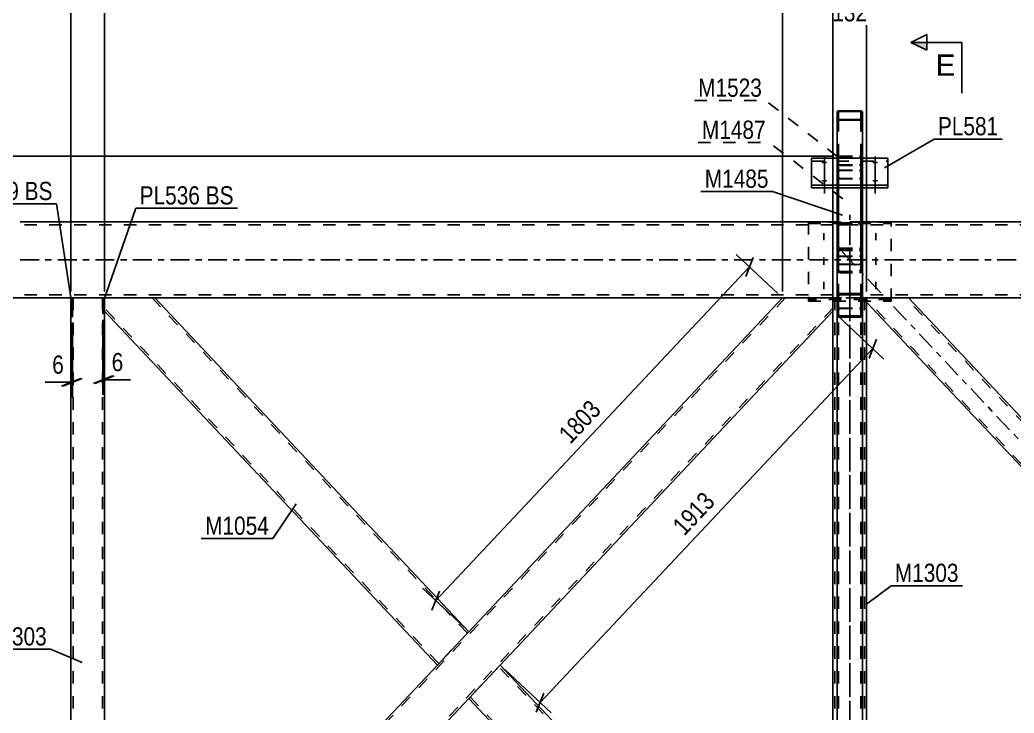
# Model space of a CAD drawing. Header units: millimetres. Extents: x 0 to 1189, y 0 to 841.
# Drawn here: x 118 to 274.6, y 576.9 to 686 of the extents above; entities that cross this region are included whole.
import ezdxf

# ---------------------------------------------------------------- set-up
doc = ezdxf.new("R2010")
doc.units = ezdxf.units.MM
doc.linetypes.add('DXK_LINE_DOT2', pattern=[3.9198, 1.9599, -1.9599])
doc.linetypes.add('DXK_LINE_DOT3', pattern=[5.9187, 2.979, -0.9799, 0.9799, -0.9799])
doc.styles.add('Arial', font='ARIAL.TTF', dxfattribs={"height": 0.2})
doc.styles.add('Arial Narrow', font='ARIALN.TTF', dxfattribs={"height": 0.2})

# ---------------------------------------------------------------- blocks, each defined once
blk = doc.blocks.new('Part-814467843-4813 - 4692')
at = {"color": 7, "linetype": 'DXK_LINE_DOT2'}
for p, q in [((131.32, 642.25), (126.04, 642.25)), ((126.04, 639.27), (126.04, 642.25)), ((126.36, 526.65), (126.36, 642.25)), ((131, 526.65), (131, 642.25)), ((131.32, 640.18), (131.32, 642.25)), ((126.04, 526.65), (126.04, 529.62)), ((131.32, 526.65), (131.32, 528.71)), ((126.04, 526.65), (131.32, 526.65))]:
    blk.add_line(p, q, dxfattribs=at)
at = {"color": 2, "linetype": 'Continuous'}
for p, q in [((126.04, 529.62), (126.04, 639.27)), ((131.32, 528.71), (131.32, 640.18))]:
    blk.add_line(p, q, dxfattribs=at)
blk = doc.blocks.new('Bolt-814467843-4716 - 4692')
at = {"linetype": 'Continuous'}
for points in [[(244.69, 663.42), (244.6, 663.42), (244.52, 663.43), (244.44, 663.45), (244.37, 663.47), (244.31, 663.5), (244.28, 663.53), (244.26, 663.56), (244.26, 663.59), (244.28, 663.62), (244.31, 663.65), (244.37, 663.67), (244.44, 663.69), (244.52, 663.71), (244.6, 663.72), (244.69, 663.72), (244.79, 663.72), (244.87, 663.71), (244.95, 663.69), (245.02, 663.67), (245.08, 663.65), (245.11, 663.62), (245.13, 663.59), (245.13, 663.56), (245.11, 663.53), (245.08, 663.5), (245.02, 663.47), (244.95, 663.45), (244.87, 663.43), (244.79, 663.42)], [(244.69, 660.55), (244.6, 660.55), (244.52, 660.56), (244.44, 660.58), (244.37, 660.6), (244.31, 660.62), (244.28, 660.65), (244.26, 660.68), (244.26, 660.71), (244.28, 660.75), (244.31, 660.77), (244.37, 660.8), (244.44, 660.82), (244.52, 660.84), (244.6, 660.85), (244.69, 660.85), (244.79, 660.85), (244.87, 660.84), (244.95, 660.82), (245.02, 660.8), (245.08, 660.77), (245.11, 660.75), (245.13, 660.71), (245.13, 660.68), (245.11, 660.65), (245.08, 660.62), (245.02, 660.6), (244.95, 660.58), (244.87, 660.56), (244.79, 660.55)]]:
    blk.add_hatch(color=1, dxfattribs=at).paths.add_polyline_path(points)
at = {"color": 1, "linetype": 'Continuous'}
for p, q in [((244.69, 664.51), (244.69, 661.58)), ((244.69, 661.64), (244.69, 658.71))]:
    blk.add_line(p, q, dxfattribs=at)
blk = doc.blocks.new('Part-814467843-4777 - 4692')
at = {"color": 2, "linetype": 'Continuous'}
for p, q in [((131.32, 640.18), (131.32, 642.25)), ((139.25, 642.25), (131.32, 642.25)), ((188.68, 589.7), (139.27, 642.25)), ((131.32, 640.18), (183.74, 584.45)), ((188.25, 589.23), (183.74, 584.45)), ((188.25, 589.23), (188.68, 589.7))]:
    blk.add_line(p, q, dxfattribs=at)
at = {"color": 7, "linetype": 'DXK_LINE_DOT2'}
for p, q in [((188.47, 589.47), (138.83, 642.25)), ((139.27, 642.25), (139.25, 642.25)), ((139.27, 642.25), (139.25, 642.25)), ((131.32, 641.12), (131.32, 640.18)), ((183.96, 584.68), (131.32, 640.65)), ((188.65, 589.67), (188.25, 589.23)), ((183.96, 584.68), (183.98, 584.7))]:
    blk.add_line(p, q, dxfattribs=at)
blk = doc.blocks.new('Part-814467843-4739 - 4692')
at = {"color": 7, "linetype": 'DXK_LINE_DOT3'}
blk.add_line((248.68, 516.65), (248.68, 652.25), dxfattribs=at)
at = {"color": 7, "linetype": 'DXK_LINE_DOT2'}
for p, q in [((251.32, 642.25), (246.04, 642.25)), ((246.04, 640.18), (246.04, 642.25)), ((246.36, 526.65), (246.36, 642.25)), ((251, 526.65), (251, 642.25)), ((251.32, 641.59), (251.32, 642.25)), ((246.04, 526.65), (246.04, 528.71)), ((246.04, 526.65), (251.32, 526.65)), ((251.32, 526.65), (251.32, 527.31))]:
    blk.add_line(p, q, dxfattribs=at)
at = {"color": 2, "linetype": 'Continuous'}
for p, q in [((251.32, 527.31), (251.32, 641.59)), ((246.04, 528.71), (246.04, 640.18))]:
    blk.add_line(p, q, dxfattribs=at)
blk = doc.blocks.new('Bolt-814467843-4740 - 4692')
at = {"linetype": 'Continuous'}
for points in [[(252.69, 663.42), (252.6, 663.42), (252.52, 663.43), (252.44, 663.45), (252.37, 663.47), (252.31, 663.5), (252.28, 663.53), (252.26, 663.56), (252.26, 663.59), (252.28, 663.62), (252.31, 663.65), (252.37, 663.67), (252.44, 663.69), (252.52, 663.71), (252.6, 663.72), (252.69, 663.72), (252.79, 663.72), (252.87, 663.71), (252.95, 663.69), (253.02, 663.67), (253.08, 663.65), (253.11, 663.62), (253.13, 663.59), (253.13, 663.56), (253.11, 663.53), (253.08, 663.5), (253.02, 663.47), (252.95, 663.45), (252.87, 663.43), (252.79, 663.42)], [(252.69, 660.55), (252.6, 660.55), (252.52, 660.56), (252.44, 660.58), (252.37, 660.6), (252.31, 660.62), (252.28, 660.65), (252.26, 660.68), (252.26, 660.71), (252.28, 660.75), (252.31, 660.77), (252.37, 660.8), (252.44, 660.82), (252.52, 660.84), (252.6, 660.85), (252.69, 660.85), (252.79, 660.85), (252.87, 660.84), (252.95, 660.82), (253.02, 660.8), (253.08, 660.77), (253.11, 660.75), (253.13, 660.71), (253.13, 660.68), (253.11, 660.65), (253.08, 660.62), (253.02, 660.6), (252.95, 660.58), (252.87, 660.56), (252.79, 660.55)]]:
    blk.add_hatch(color=1, dxfattribs=at).paths.add_polyline_path(points)
at = {"color": 1, "linetype": 'Continuous'}
for p, q in [((252.69, 664.51), (252.69, 661.58)), ((252.69, 661.64), (252.69, 658.71))]:
    blk.add_line(p, q, dxfattribs=at)
blk = doc.blocks.new('Part-814467843-4930 - 4692')
at = {"color": 7, "linetype": 'DXK_LINE_DOT2'}
for p, q in [((131.08, 642.25), (131.32, 642.25)), ((131.08, 642.25), (131.08, 639.78)), ((131.32, 642.25), (131.32, 639.78)), ((131.08, 639.78), (131.32, 639.78))]:
    blk.add_line(p, q, dxfattribs=at)
blk = doc.blocks.new('Part-814467843-4882 - 4692')
at = {"color": 7, "linetype": 'DXK_LINE_DOT2'}
for p, q in [((238.54, 642.25), (131.32, 528.24)), ((238.1, 642.25), (238.12, 642.25)), ((238.12, 642.25), (238.1, 642.25)), ((246.04, 640.65), (138.83, 526.65)), ((188.68, 589.7), (183.74, 584.45)), ((193.63, 584.45), (188.68, 579.19)), ((139.27, 526.65), (139.25, 526.65)), ((139.27, 526.65), (139.25, 526.65))]:
    blk.add_line(p, q, dxfattribs=at)
at = {"color": 2, "linetype": 'Continuous'}
for p, q in [((238.1, 642.25), (188.68, 589.7)), ((246.04, 642.25), (238.12, 642.25)), ((246.04, 640.18), (246.04, 642.25)), ((246.04, 640.18), (193.63, 584.45)), ((183.74, 584.45), (131.32, 528.71)), ((139.27, 526.65), (188.68, 579.19)), ((131.32, 526.65), (131.32, 528.71)), ((138.39, 526.65), (131.32, 526.65)), ((139.25, 526.65), (138.39, 526.65))]:
    blk.add_line(p, q, dxfattribs=at)
blk = doc.blocks.new('Part-814467843-4900 - 4692')
at = {"color": 7, "linetype": 'DXK_LINE_DOT2'}
for p, q in [((246.69, 653.56), (246.73, 653.76)), ((246.69, 647.65), (246.69, 653.56)), ((246.95, 653.66), (246.93, 653.56)), ((246.93, 642.52), (246.93, 653.56)), ((247, 653.74), (246.95, 653.66)), ((246.99, 654.03), (247.17, 654.07)), ((247.08, 653.8), (247, 653.74)), ((247.17, 653.82), (247.08, 653.8)), ((247.17, 654.07), (250.21, 654.07)), ((247.17, 653.82), (250.21, 653.82)), ((250.21, 654.07), (250.4, 654.03)), ((250.31, 653.8), (250.21, 653.82)), ((250.38, 653.74), (250.31, 653.8)), ((250.44, 653.66), (250.38, 653.74)), ((250.45, 653.56), (250.44, 653.66)), ((250.45, 642.52), (250.45, 653.56)), ((250.66, 653.76), (250.69, 653.56)), ((250.69, 647.65), (250.69, 653.56)), ((246.73, 650.13), (246.69, 650.32)), ((246.93, 650.32), (246.95, 650.23)), ((246.95, 650.23), (247, 650.14)), ((247.17, 649.81), (246.99, 649.85)), ((247, 650.14), (247.08, 650.09)), ((247.08, 650.09), (247.17, 650.07)), ((247.17, 650.07), (250.21, 650.07)), ((250.21, 650.07), (250.31, 650.09)), ((250.4, 649.85), (250.21, 649.81)), ((250.31, 650.09), (250.38, 650.14)), ((250.38, 650.14), (250.44, 650.23)), ((250.44, 650.23), (250.45, 650.32)), ((250.69, 650.32), (250.66, 650.13)), ((247.17, 649.81), (250.21, 649.81)), ((250.69, 639.66), (250.69, 642.52))]:
    blk.add_line(p, q, dxfattribs=at)
at = {"color": 2, "linetype": 'Continuous'}
for p, q in [((246.69, 639.66), (246.69, 647.65)), ((250.69, 642.52), (250.69, 647.65)), ((246.73, 642.69), (246.69, 642.52)), ((246.83, 642.84), (246.73, 642.69)), ((246.99, 642.93), (246.83, 642.84)), ((246.93, 642.52), (246.95, 642.6)), ((246.93, 639.66), (246.93, 642.52)), ((246.95, 642.6), (247, 642.68)), ((247.17, 642.97), (246.99, 642.93)), ((247, 642.68), (247.08, 642.72)), ((247.08, 642.72), (247.17, 642.74)), ((247.17, 642.97), (250.21, 642.97)), ((247.17, 642.74), (250.21, 642.74)), ((250.4, 642.93), (250.21, 642.97)), ((250.21, 642.74), (250.31, 642.72)), ((250.31, 642.72), (250.38, 642.68)), ((250.38, 642.68), (250.44, 642.6)), ((250.55, 642.84), (250.4, 642.93)), ((250.44, 642.6), (250.45, 642.52)), ((250.45, 639.66), (250.45, 642.52)), ((250.66, 642.69), (250.55, 642.84)), ((250.69, 642.52), (250.66, 642.69)), ((250.69, 639.66), (250.69, 642.52)), ((246.69, 639.66), (246.73, 639.49)), ((246.73, 639.49), (246.83, 639.34)), ((246.83, 639.34), (246.99, 639.24)), ((246.95, 639.57), (246.93, 639.66)), ((247, 639.5), (246.95, 639.57)), ((246.99, 639.24), (247.17, 639.21)), ((247.08, 639.45), (247, 639.5)), ((247.17, 639.43), (247.08, 639.45)), ((247.17, 639.43), (250.21, 639.43)), ((247.17, 639.21), (250.21, 639.21)), ((250.31, 639.45), (250.21, 639.43)), ((250.21, 639.21), (250.4, 639.24)), ((250.38, 639.5), (250.31, 639.45)), ((250.44, 639.57), (250.38, 639.5)), ((250.4, 639.24), (250.55, 639.34)), ((250.45, 639.66), (250.44, 639.57)), ((250.55, 639.34), (250.66, 639.49)), ((250.66, 639.49), (250.69, 639.66))]:
    blk.add_line(p, q, dxfattribs=at)
at = {"color": 7, "linetype": 'DXK_LINE_DOT2'}
for centre, start, end in [((247.19, 653.58), 114.3221, 159.2437), ((250.19, 653.58), 20.7563, 65.6779), ((247.19, 650.31), 200.7563, 245.6779), ((250.19, 650.31), 294.3221, 339.2437)]:
    blk.add_arc(centre, 0.496, start, end, dxfattribs=at)
blk = doc.blocks.new('Part-814467843-4792 - 4692')
at = {"color": 7, "linetype": 'DXK_LINE_DOT2'}
for p, q in [((359.86, 642.25), (251.32, 526.84)), ((366.04, 642.05), (257.51, 526.65)), ((366.04, 642.25), (359.42, 642.25)), ((308.68, 588.3), (305.06, 584.45)), ((312.31, 584.45), (308.68, 580.59)), ((257.95, 526.65), (251.32, 526.65))]:
    blk.add_line(p, q, dxfattribs=at)
at = {"color": 2, "linetype": 'Continuous'}
for p, q in [((359.42, 642.25), (308.68, 588.3)), ((366.04, 641.59), (366.04, 642.25)), ((366.04, 641.59), (312.31, 584.45)), ((305.06, 584.45), (251.32, 527.31)), ((308.68, 580.59), (257.95, 526.65)), ((251.32, 526.65), (251.32, 527.31))]:
    blk.add_line(p, q, dxfattribs=at)
blk = doc.blocks.new('Part-814467843-5166 - 4692')
at = {"color": 7, "linetype": 'DXK_LINE_DOT2'}
for p, q in [((246.99, 662.36), (246.83, 662.32)), ((247.17, 662.37), (246.99, 662.36)), ((247.17, 662.37), (250.21, 662.37)), ((250.4, 662.36), (250.21, 662.37)), ((250.55, 662.32), (250.4, 662.36)), ((246.73, 662.27), (246.69, 662.21)), ((246.69, 662.21), (246.69, 659.56)), ((246.69, 661.17), (246.73, 661.1)), ((246.83, 662.32), (246.73, 662.27)), ((246.73, 661.1), (246.83, 661.05)), ((246.83, 661.05), (246.99, 661.02)), ((246.93, 662.21), (246.95, 662.24)), ((246.93, 662.21), (246.93, 647.65)), ((246.95, 661.14), (246.93, 661.17)), ((246.95, 662.24), (247, 662.26)), ((247, 661.11), (246.95, 661.14)), ((246.99, 661.02), (247.17, 661)), ((247, 662.26), (247.08, 662.28)), ((247.08, 661.09), (247, 661.11)), ((247.08, 662.28), (247.17, 662.29)), ((247.17, 661.08), (247.08, 661.09)), ((247.17, 662.29), (250.21, 662.29)), ((247.17, 661.08), (250.21, 661.08)), ((247.17, 661), (250.21, 661)), ((250.21, 662.29), (250.31, 662.28)), ((250.31, 661.09), (250.21, 661.08)), ((250.21, 661), (250.4, 661.02)), ((250.31, 662.28), (250.38, 662.26)), ((250.38, 661.11), (250.31, 661.09)), ((250.38, 662.26), (250.44, 662.24)), ((250.44, 661.14), (250.38, 661.11)), ((250.4, 661.02), (250.55, 661.05)), ((250.44, 662.24), (250.45, 662.21)), ((250.45, 661.17), (250.44, 661.14)), ((250.45, 662.21), (250.45, 647.65)), ((250.66, 662.27), (250.55, 662.32)), ((250.55, 661.05), (250.66, 661.1)), ((250.69, 662.21), (250.66, 662.27)), ((250.66, 661.1), (250.69, 661.17)), ((250.69, 662.21), (250.69, 659.56)), ((246.69, 648.69), (246.73, 648.75)), ((246.73, 648.75), (246.83, 648.81)), ((246.83, 648.81), (246.99, 648.84)), ((246.95, 648.72), (246.93, 648.69)), ((247, 648.75), (246.95, 648.72)), ((246.99, 648.84), (247.17, 648.85)), ((247.08, 648.77), (247, 648.75)), ((247.17, 648.77), (247.08, 648.77)), ((247.17, 648.85), (250.21, 648.85)), ((247.17, 648.77), (250.21, 648.77)), ((250.21, 648.85), (250.4, 648.84)), ((250.31, 648.77), (250.21, 648.77)), ((250.38, 648.75), (250.31, 648.77)), ((250.38, 648.75), (250.4, 648.74)), ((250.4, 648.84), (250.55, 648.81)), ((250.4, 648.74), (250.44, 648.72)), ((250.45, 648.69), (250.44, 648.72)), ((250.55, 648.81), (250.66, 648.75)), ((250.66, 648.75), (250.69, 648.69)), ((246.93, 647.65), (246.95, 647.62)), ((246.95, 647.62), (247, 647.59)), ((247, 647.59), (247.08, 647.57)), ((247.08, 647.57), (247.17, 647.57)), ((247.17, 647.57), (250.21, 647.57)), ((250.21, 647.57), (250.31, 647.57)), ((250.31, 647.57), (250.38, 647.59)), ((250.38, 647.59), (250.44, 647.62)), ((250.44, 647.62), (250.45, 647.65))]:
    blk.add_line(p, q, dxfattribs=at)
at = {"color": 2, "linetype": 'Continuous'}
for p, q in [((246.69, 659.56), (246.69, 647.65)), ((250.69, 659.56), (250.69, 647.65)), ((246.73, 647.59), (246.69, 647.65)), ((246.83, 647.53), (246.73, 647.59)), ((246.99, 647.5), (246.83, 647.53)), ((247.17, 647.49), (246.99, 647.5)), ((247.17, 647.49), (250.21, 647.49)), ((250.4, 647.5), (250.21, 647.49)), ((250.55, 647.53), (250.4, 647.5)), ((250.66, 647.59), (250.55, 647.53)), ((250.69, 647.65), (250.66, 647.59))]:
    blk.add_line(p, q, dxfattribs=at)
blk = doc.blocks.new('Part-814467843-4808 - 4692')
at = {"color": 7, "linetype": 'DXK_LINE_DOT3'}
blk.add_line((248.69, 520.24), (248.69, 649.65), dxfattribs=at)
at = {"color": 7, "linetype": 'DXK_LINE_DOT2'}
for p, q in [((246.73, 640.55), (246.69, 640.49)), ((246.69, 639.66), (246.69, 640.49)), ((246.83, 640.6), (246.73, 640.55)), ((246.99, 640.64), (246.83, 640.6)), ((246.93, 640.49), (246.95, 640.52)), ((246.93, 526.65), (246.93, 640.49)), ((246.95, 640.52), (247, 640.55)), ((247.17, 640.65), (246.99, 640.64)), ((247, 640.55), (247.08, 640.56)), ((247.08, 640.56), (247.17, 640.57)), ((247.17, 640.65), (250.21, 640.65)), ((247.17, 640.57), (250.21, 640.57)), ((250.4, 640.64), (250.21, 640.65)), ((250.21, 640.57), (250.31, 640.56)), ((250.31, 640.56), (250.38, 640.55)), ((250.38, 640.55), (250.44, 640.52)), ((250.4, 640.64), (250.44, 640.63)), ((250.44, 640.63), (250.55, 640.6)), ((250.44, 640.52), (250.45, 640.49)), ((250.45, 526.65), (250.45, 640.49)), ((250.66, 640.55), (250.55, 640.6)), ((250.69, 640.49), (250.66, 640.55)), ((250.69, 639.66), (250.69, 640.49)), ((246.99, 639.29), (246.88, 639.32)), ((246.95, 639.41), (246.93, 639.44)), ((247, 639.38), (246.95, 639.41)), ((246.99, 639.29), (247.17, 639.28)), ((247.08, 639.37), (247, 639.38)), ((247.17, 639.36), (247.08, 639.37)), ((247.17, 639.36), (250.21, 639.36)), ((247.17, 639.28), (250.21, 639.28)), ((250.31, 639.37), (250.21, 639.36)), ((250.21, 639.28), (250.4, 639.29)), ((250.38, 639.38), (250.31, 639.37)), ((250.44, 639.41), (250.38, 639.38)), ((250.51, 639.32), (250.4, 639.29)), ((250.45, 639.44), (250.44, 639.41)), ((246.99, 537.78), (247.17, 537.93)), ((247.17, 537.93), (250.21, 537.93)), ((250.21, 537.93), (250.4, 537.78)), ((246.69, 536.01), (246.73, 536.74)), ((246.95, 536.37), (246.93, 536.01)), ((247.17, 536.97), (247.08, 536.89)), ((247.17, 536.97), (250.21, 536.97)), ((250.31, 536.89), (250.21, 536.97)), ((250.45, 536.01), (250.44, 536.37)), ((250.66, 536.74), (250.69, 536.01)), ((250.4, 526.65), (250.21, 526.65)), ((250.55, 526.65), (250.45, 526.65))]:
    blk.add_line(p, q, dxfattribs=at)
at = {"color": 2, "linetype": 'Continuous'}
for p, q in [((246.69, 526.65), (246.69, 639.66)), ((246.69, 639.44), (246.73, 639.38)), ((246.73, 639.38), (246.83, 639.32)), ((246.88, 639.32), (246.83, 639.32)), ((250.55, 639.32), (250.51, 639.32)), ((250.55, 639.32), (250.66, 639.38)), ((250.66, 639.38), (250.69, 639.44)), ((250.69, 526.65), (250.69, 639.66)), ((250.21, 526.65), (246.69, 526.65)), ((250.55, 526.65), (250.21, 526.65)), ((250.66, 526.65), (250.55, 526.65)), ((250.69, 526.65), (250.66, 526.65))]:
    blk.add_line(p, q, dxfattribs=at)
at = {"color": 7, "linetype": 'DXK_LINE_DOT2'}
for centre, radius, start, end in [((249.53, 536.59), 2.8, 154.9388, 176.9946), ((247.86, 536.59), 2.8, 3.0054, 25.0612), ((248.35, 536.3), 1.4, 154.9388, 176.9946), ((249.04, 536.3), 1.4, 3.0054, 25.0612)]:
    blk.add_arc(centre, radius, start, end, dxfattribs=at)
blk = doc.blocks.new('Part-814467843-4915 - 4692')
at = {"color": 2, "linetype": 'Continuous'}
for p, q in [((126.28, 642.25), (126.04, 642.25)), ((126.04, 642.25), (126.04, 639.27)), ((126.28, 639.27), (126.28, 642.25)), ((126.04, 639.27), (126.28, 639.27))]:
    blk.add_line(p, q, dxfattribs=at)
blk = doc.blocks.new('Part-814467843-4920 - 4692')
at = {"color": 7, "linetype": 'DXK_LINE_DOT2'}
for p, q in [((126.04, 642.25), (126.28, 642.25)), ((126.04, 642.25), (126.04, 639.27)), ((126.28, 642.25), (126.28, 639.27)), ((126.04, 639.27), (126.28, 639.27))]:
    blk.add_line(p, q, dxfattribs=at)
blk = doc.blocks.new('Part-814467843-4925 - 4692')
at = {"color": 2, "linetype": 'Continuous'}
for p, q in [((131.32, 642.25), (131.08, 642.25)), ((131.08, 642.25), (131.08, 639.78)), ((131.32, 639.78), (131.32, 642.25)), ((131.08, 639.78), (131.32, 639.78))]:
    blk.add_line(p, q, dxfattribs=at)
blk = doc.blocks.new('Part-814467843-4957 - 4692')
at = {"color": 2, "linetype": 'Continuous'}
for p, q in [((246.69, 654.25), (118.04, 654.25)), ((486.69, 654.25), (250.69, 654.25)), ((126.04, 642.25), (118.04, 642.25)), ((131.08, 642.25), (126.28, 642.25)), ((131.32, 642.25), (131.32, 642.25)), ((238.12, 642.25), (139.25, 642.25)), ((246.69, 642.25), (246.04, 642.25)), ((486.69, 642.25), (250.69, 642.25))]:
    blk.add_line(p, q, dxfattribs=at)
at = {"color": 7, "linetype": 'DXK_LINE_DOT2'}
for p, q in [((1096.69, 653.77), (118.04, 653.77)), ((250.69, 654.25), (246.69, 654.25)), ((1096.69, 642.73), (118.04, 642.73)), ((126.28, 642.25), (126.04, 642.25)), ((1096.69, 642.25), (131.08, 642.25)), ((139.25, 642.25), (131.32, 642.25)), ((246.04, 642.25), (238.12, 642.25)), ((250.69, 642.25), (246.69, 642.25))]:
    blk.add_line(p, q, dxfattribs=at)
at = {"color": 7, "linetype": 'DXK_LINE_DOT3'}
blk.add_line((118.04, 648.25), (1096.69, 648.25), dxfattribs=at)
blk = doc.blocks.new('Part-814467843-4967 - 4692')
at = {"color": 2, "linetype": 'Continuous'}
for p, q in [((242.69, 659.56), (242.69, 664.26)), ((242.69, 664.26), (254.69, 664.26)), ((254.69, 664.26), (254.69, 659.56)), ((242.69, 660.01), (254.69, 660.01)), ((242.69, 659.56), (254.69, 659.56))]:
    blk.add_line(p, q, dxfattribs=at)
at = {"color": 7, "linetype": 'DXK_LINE_DOT2'}
blk.add_line((242.69, 663.8), (254.69, 663.8), dxfattribs=at)
blk = doc.blocks.new('Part-814467843-5004 - 4692')
at = {"color": 2, "linetype": 'Continuous'}
for p, q in [((246.73, 671.59), (246.69, 671.53)), ((246.69, 671.53), (246.69, 664.26)), ((246.69, 670.42), (246.73, 670.35)), ((246.83, 671.65), (246.73, 671.59)), ((246.73, 670.35), (246.83, 670.3)), ((246.99, 671.69), (246.83, 671.65)), ((246.83, 670.3), (246.99, 670.26)), ((246.93, 671.53), (246.95, 671.56)), ((246.93, 671.53), (246.93, 670.42)), ((246.95, 670.39), (246.93, 670.42)), ((246.95, 671.56), (247, 671.59)), ((247, 670.36), (246.95, 670.39)), ((247.17, 671.7), (246.99, 671.69)), ((246.99, 670.26), (247.17, 670.24)), ((247, 671.59), (247.08, 671.61)), ((247.08, 670.34), (247, 670.36)), ((247.08, 671.61), (247.17, 671.61)), ((247.17, 670.33), (247.08, 670.34)), ((247.17, 671.7), (250.21, 671.7)), ((247.17, 671.61), (250.21, 671.61)), ((247.17, 670.33), (250.21, 670.33)), ((247.17, 670.24), (250.21, 670.24)), ((250.4, 671.69), (250.21, 671.7)), ((250.21, 671.61), (250.31, 671.61)), ((250.31, 670.34), (250.21, 670.33)), ((250.21, 670.24), (250.4, 670.26)), ((250.31, 671.61), (250.38, 671.59)), ((250.38, 670.36), (250.31, 670.34)), ((250.38, 671.59), (250.44, 671.56)), ((250.44, 670.39), (250.38, 670.36)), ((250.55, 671.65), (250.4, 671.69)), ((250.4, 670.26), (250.55, 670.3)), ((250.44, 671.56), (250.45, 671.53)), ((250.45, 670.42), (250.44, 670.39)), ((250.45, 671.53), (250.45, 670.42)), ((250.66, 671.59), (250.55, 671.65)), ((250.55, 670.3), (250.66, 670.35)), ((250.69, 671.53), (250.66, 671.59)), ((250.66, 670.35), (250.69, 670.42)), ((250.69, 671.53), (250.69, 664.26))]:
    blk.add_line(p, q, dxfattribs=at)
at = {"color": 7, "linetype": 'DXK_LINE_DOT2'}
for p, q in [((246.93, 670.42), (246.93, 654.05)), ((250.45, 670.42), (250.45, 654.05)), ((246.69, 664.26), (246.69, 654.05)), ((250.69, 664.26), (250.69, 654.05)), ((250.69, 654.25), (246.69, 654.25)), ((246.69, 654.07), (246.93, 654.07)), ((246.73, 653.99), (246.69, 654.05)), ((246.83, 653.93), (246.73, 653.99)), ((246.99, 653.89), (246.83, 653.93)), ((246.93, 654.05), (246.95, 654.02)), ((246.95, 654.02), (247, 653.99)), ((247.17, 653.88), (246.99, 653.89)), ((247, 653.99), (247.08, 653.97)), ((247.08, 653.97), (247.17, 653.96)), ((247.17, 653.96), (250.21, 653.96)), ((247.17, 653.88), (250.21, 653.88)), ((250.21, 653.96), (250.31, 653.97)), ((250.4, 653.89), (250.21, 653.88)), ((250.31, 653.97), (250.38, 653.99)), ((250.38, 653.99), (250.44, 654.02)), ((250.55, 653.93), (250.4, 653.89)), ((250.44, 654.02), (250.45, 654.05)), ((250.45, 654.07), (250.69, 654.07)), ((250.66, 653.99), (250.55, 653.93)), ((250.69, 654.05), (250.66, 653.99))]:
    blk.add_line(p, q, dxfattribs=at)
blk = doc.blocks.new('Bolt-814467843-5005 - 4692')
at = {"color": 1, "linetype": 'DXK_LINE_DOT2'}
for p, q in [((244.59, 651.33), (244.59, 652.46)), ((248.69, 651.33), (248.69, 652.46)), ((252.79, 651.33), (252.79, 652.46)), ((244.59, 647.47), (244.59, 648.61)), ((252.79, 647.47), (252.79, 648.61)), ((244.59, 643.62), (244.59, 644.76)), ((248.69, 643.62), (248.69, 644.76)), ((252.79, 643.62), (252.79, 644.76))]:
    blk.add_line(p, q, dxfattribs=at)
blk = doc.blocks.new('Part-814467843-5027 - 4692')
at = {"color": 7, "linetype": 'DXK_LINE_DOT2'}
for p, q in [((246.69, 664.41), (246.73, 664.47)), ((246.69, 664.26), (246.69, 659.56)), ((246.73, 664.47), (246.83, 664.53)), ((246.83, 664.53), (246.99, 664.57)), ((246.95, 664.44), (246.93, 664.41)), ((246.93, 664.41), (246.93, 653.93)), ((247, 664.47), (246.95, 664.44)), ((246.99, 664.57), (247.17, 664.58)), ((247.08, 664.49), (247, 664.47)), ((247.17, 664.49), (247.08, 664.49)), ((247.17, 664.58), (250.21, 664.58)), ((247.17, 664.49), (250.21, 664.49)), ((250.21, 664.58), (250.4, 664.57)), ((250.3, 664.49), (250.21, 664.49)), ((250.38, 664.47), (250.3, 664.49)), ((250.43, 664.44), (250.38, 664.47)), ((250.4, 664.57), (250.55, 664.53)), ((250.45, 664.41), (250.43, 664.44)), ((250.45, 664.41), (250.45, 653.93)), ((250.55, 664.53), (250.66, 664.47)), ((250.66, 664.47), (250.69, 664.41)), ((250.69, 664.41), (250.69, 653.93)), ((246.73, 663.23), (246.69, 663.3)), ((246.83, 663.18), (246.73, 663.23)), ((246.99, 663.14), (246.83, 663.18)), ((246.93, 663.3), (246.95, 663.27)), ((246.95, 663.27), (247, 663.24)), ((247.17, 663.12), (246.99, 663.14)), ((247, 663.24), (247.08, 663.22)), ((247.08, 663.22), (247.17, 663.21)), ((247.17, 663.21), (250.21, 663.21)), ((247.17, 663.12), (250.21, 663.12)), ((250.21, 663.21), (250.3, 663.22)), ((250.4, 663.14), (250.21, 663.12)), ((250.3, 663.22), (250.38, 663.24)), ((250.38, 663.24), (250.43, 663.27)), ((250.55, 663.18), (250.4, 663.14)), ((250.43, 663.27), (250.45, 663.3)), ((250.66, 663.23), (250.55, 663.18)), ((250.69, 663.3), (250.66, 663.23)), ((250.69, 654.25), (246.69, 654.25)), ((246.69, 654.25), (246.69, 653.93)), ((246.69, 654.07), (246.73, 654.07)), ((246.69, 653.93), (246.73, 653.87)), ((246.73, 654.07), (246.93, 654.07)), ((246.73, 653.87), (246.83, 653.81)), ((246.83, 653.81), (246.99, 653.77)), ((246.95, 653.9), (246.93, 653.93)), ((247, 653.87), (246.95, 653.9)), ((246.99, 653.77), (247.17, 653.76)), ((247.08, 653.85), (247, 653.87)), ((247.17, 653.85), (247.08, 653.85)), ((247.17, 653.85), (250.21, 653.85)), ((247.17, 653.76), (250.21, 653.76)), ((250.3, 653.85), (250.21, 653.85)), ((250.21, 653.76), (250.4, 653.77)), ((250.38, 653.87), (250.3, 653.85)), ((250.43, 653.9), (250.38, 653.87)), ((250.4, 653.77), (250.55, 653.81)), ((250.45, 653.93), (250.43, 653.9)), ((250.45, 654.07), (250.69, 654.07)), ((250.55, 653.81), (250.66, 653.87)), ((250.66, 653.87), (250.69, 653.93))]:
    blk.add_line(p, q, dxfattribs=at)
at = {"color": 2, "linetype": 'Continuous'}
for p, q in [((246.69, 664.41), (246.69, 664.26)), ((246.69, 664.41), (246.69, 664.41)), ((246.69, 659.56), (246.69, 654.25))]:
    blk.add_line(p, q, dxfattribs=at)
blk = doc.blocks.new('Part-814467843-5082 - 4692')
at = {"color": 2, "linetype": 'Continuous'}
for p, q in [((188.68, 579.19), (193.63, 584.45)), ((246.04, 528.71), (193.63, 584.45)), ((238.1, 526.65), (188.68, 579.19)), ((246.04, 526.65), (246.04, 528.71)), ((238.12, 526.65), (246.04, 526.65))]:
    blk.add_line(p, q, dxfattribs=at)
at = {"color": 7, "linetype": 'DXK_LINE_DOT2'}
for p, q in [((246.04, 528.24), (193.41, 584.21)), ((188.9, 579.43), (188.92, 579.44)), ((238.54, 526.65), (188.9, 579.43)), ((238.1, 526.65), (238.12, 526.65)), ((238.12, 526.65), (238.1, 526.65))]:
    blk.add_line(p, q, dxfattribs=at)
blk = doc.blocks.new('Part-814467843-5145 - 4692')
at = {"color": 7, "linetype": 'DXK_LINE_DOT3'}
blk.add_line((247.48, 649.53), (313.72, 579.09), dxfattribs=at)
at = {"color": 2, "linetype": 'Continuous'}
for p, q in [((251.32, 641.59), (251.32, 642.25)), ((308.68, 588.3), (257.95, 642.25)), ((305.06, 584.45), (251.32, 641.59)), ((308.25, 587.83), (305.06, 584.45)), ((308.68, 588.3), (308.25, 587.83))]:
    blk.add_line(p, q, dxfattribs=at)
at = {"color": 7, "linetype": 'DXK_LINE_DOT2'}
for p, q in [((257.95, 642.25), (251.32, 642.25)), ((305.28, 584.68), (251.32, 642.05)), ((308.47, 588.07), (257.51, 642.25)), ((308.65, 588.26), (308.25, 587.83)), ((305.28, 584.68), (305.3, 584.7))]:
    blk.add_line(p, q, dxfattribs=at)
blk = doc.blocks.new('Part-814467843-5137 - 4692')
at = {"color": 7, "linetype": 'DXK_LINE_DOT3'}
blk.add_line((248.69, 644.67), (248.69, 655.36), dxfattribs=at)
at = {"color": 7, "linetype": 'DXK_LINE_DOT2'}
for p, q in [((246.73, 653.73), (246.69, 653.56)), ((246.69, 653.56), (246.69, 646.66)), ((246.73, 653.76), (246.73, 653.73)), ((246.93, 653.56), (246.95, 653.66)), ((246.93, 653.56), (246.93, 646.66)), ((246.95, 653.66), (247, 653.74)), ((247.17, 654.07), (246.99, 654.03)), ((247, 653.74), (247.08, 653.8)), ((247.08, 653.8), (247.17, 653.82)), ((247.17, 654.07), (250.21, 654.07)), ((247.17, 653.82), (250.21, 653.82)), ((250.4, 654.03), (250.21, 654.07)), ((250.21, 653.82), (250.31, 653.8)), ((250.31, 653.8), (250.38, 653.74)), ((250.38, 653.74), (250.44, 653.66)), ((250.44, 653.66), (250.45, 653.56)), ((250.45, 653.56), (250.45, 646.66)), ((250.66, 653.73), (250.66, 653.76)), ((250.69, 653.56), (250.66, 653.73)), ((250.69, 653.56), (250.69, 646.66)), ((246.69, 650.33), (246.73, 650.13)), ((246.73, 649.69), (246.83, 649.84)), ((246.83, 649.84), (246.99, 649.93)), ((246.95, 650.23), (246.93, 650.33)), ((247, 650.15), (246.95, 650.23)), ((246.99, 649.93), (247.17, 649.97)), ((246.99, 649.85), (247.17, 649.82)), ((247.08, 650.09), (247, 650.15)), ((247.17, 650.07), (247.08, 650.09)), ((247.17, 650.07), (250.21, 650.07)), ((247.17, 649.97), (250.21, 649.97)), ((250.31, 650.09), (250.21, 650.07)), ((250.21, 649.97), (250.4, 649.93)), ((250.21, 649.82), (250.4, 649.85)), ((250.38, 650.15), (250.31, 650.09)), ((250.44, 650.23), (250.38, 650.15)), ((250.4, 649.93), (250.55, 649.84)), ((250.45, 650.33), (250.44, 650.23)), ((250.55, 649.84), (250.66, 649.69)), ((250.66, 650.13), (250.69, 650.33)), ((246.69, 649.52), (246.73, 649.69)), ((246.95, 649.6), (246.93, 649.52)), ((247, 649.68), (246.95, 649.6)), ((247.08, 649.72), (247, 649.68)), ((247.17, 649.74), (247.08, 649.72)), ((247.17, 649.82), (250.21, 649.82)), ((247.17, 649.74), (250.21, 649.74)), ((250.31, 649.72), (250.21, 649.74)), ((250.38, 649.68), (250.31, 649.72)), ((250.44, 649.6), (250.38, 649.68)), ((250.45, 649.52), (250.44, 649.6)), ((250.66, 649.69), (250.69, 649.52)), ((246.73, 646.49), (246.69, 646.66)), ((246.83, 646.34), (246.73, 646.49)), ((246.99, 646.24), (246.83, 646.34)), ((246.93, 646.66), (246.95, 646.57)), ((246.95, 646.57), (247, 646.5)), ((247.17, 646.21), (246.99, 646.24)), ((247, 646.5), (247.08, 646.45)), ((247.08, 646.45), (247.17, 646.43)), ((247.17, 646.43), (250.21, 646.43)), ((247.17, 646.21), (250.21, 646.21)), ((250.21, 646.43), (250.31, 646.45)), ((250.4, 646.24), (250.21, 646.21)), ((250.31, 646.45), (250.38, 646.5)), ((250.38, 646.5), (250.44, 646.57)), ((250.55, 646.34), (250.4, 646.24)), ((250.44, 646.57), (250.45, 646.66)), ((250.66, 646.49), (250.55, 646.34)), ((250.69, 646.66), (250.66, 646.49))]:
    blk.add_line(p, q, dxfattribs=at)
for centre, start, end in [((247.19, 653.58), 114.3199, 159.2417), ((250.19, 653.58), 20.7583, 65.6801), ((247.19, 650.31), 200.7583, 245.6801), ((250.19, 650.31), 294.3199, 339.2417)]:
    blk.add_arc(centre, 0.496, start, end, dxfattribs=at)
blk = doc.blocks.new('Part-814467843-5140 - 4692')
at = {"color": 7, "linetype": 'DXK_LINE_DOT2'}
for p, q in [((255.19, 654.2), (242.19, 654.2)), ((242.19, 654.2), (242.19, 641.76)), ((242.19, 653.98), (255.19, 653.98)), ((255.19, 641.76), (255.19, 654.2)), ((255.19, 641.98), (242.19, 641.98)), ((242.19, 641.76), (255.19, 641.76))]:
    blk.add_line(p, q, dxfattribs=at)
blk = doc.blocks.new('StraightDimension-814467843-5861 - 4692')
at = {"color": 7, "linetype": 'Continuous'}
for p, q in [((131.08, 638.78), (131.08, 626.97)), ((131.32, 638.78), (131.32, 626.97)), ((129.58, 628.77), (132.58, 629.97)), ((132.82, 629.97), (129.82, 628.77)), ((131.08, 629.37), (131.32, 629.37))]:
    blk.add_line(p, q, dxfattribs=at)
at = {"color": 0}
blk.add_wipeout([(134.88, 630.12), (134.88, 634.32), (131.85, 634.32), (131.85, 630.12)], dxfattribs=at)
at = {"color": 7, "linetype": 'Continuous'}
blk.add_line((131.32, 629.37), (135.4, 629.37), dxfattribs=at)
blk.add_line((131.32, 629.37), (135.4, 629.37), dxfattribs=at)
at = {"color": 3, "style": 'Arial Narrow'}
blk.add_text('6', height=2.86, dxfattribs=at).set_placement((132.45, 630.72))
blk = doc.blocks.new('StraightDimension-814467843-5876 - 4692')
at = {"color": 7, "linetype": 'Continuous'}
for p, q in [((126.04, 638.27), (126.04, 626.57)), ((126.28, 638.27), (126.28, 626.57)), ((124.54, 628.37), (127.54, 629.57)), ((127.78, 629.57), (124.78, 628.37)), ((126.04, 628.97), (126.28, 628.97))]:
    blk.add_line(p, q, dxfattribs=at)
at = {"color": 0}
blk.add_wipeout([(125.52, 629.72), (125.52, 633.92), (122.49, 633.92), (122.49, 629.72)], dxfattribs=at)
at = {"color": 7, "linetype": 'Continuous'}
blk.add_line((126.04, 628.97), (121.97, 628.97), dxfattribs=at)
blk.add_line((126.04, 628.97), (121.97, 628.97), dxfattribs=at)
at = {"color": 3, "style": 'Arial Narrow'}
blk.add_text('6', height=2.86, dxfattribs=at).set_placement((123.09, 630.32))
blk = doc.blocks.new('StraightDimension-814467843-6443 - 4692')
at = {"color": 7, "linetype": 'Continuous'}
for p, q in [((251.32, 643.25), (251.32, 698.76)), ((359.42, 643.25), (359.42, 698.76)), ((252.82, 690.75), (249.82, 689.55)), ((357.92, 689.55), (360.92, 690.75)), ((251.32, 690.15), (359.42, 690.15))]:
    blk.add_line(p, q, dxfattribs=at)
at = {"color": 0, "linetype": 'Continuous'}
blk.add_wipeout([(358.82, 699.36), (354.62, 699.36), (354.62, 690.85), (358.82, 690.85)], dxfattribs=at)
at = {"color": 0}
blk.add_wipeout([(309.63, 690.9), (309.63, 695.1), (301.12, 695.1), (301.12, 690.9)], dxfattribs=at)
at = {"color": 3, "linetype": 'Continuous', "style": 'Arial Narrow'}
blk.add_text('7993', height=2.863, rotation=90.0002, dxfattribs=at).set_placement((358.22, 691.45))
at = {"color": 3, "style": 'Arial Narrow'}
blk.add_text('2702', height=2.863, dxfattribs=at).set_placement((301.72, 691.5))
blk = doc.blocks.new('StraightDimension-814467843-5413 - 4692')
at = {"color": 7, "linetype": 'Continuous'}
blk.add_line((246.18, 664.58), (53.53, 664.58), dxfattribs=at)
blk = doc.blocks.new('StraightDimension-814467843-5185 - 4692')
at = {"color": 7, "linetype": 'Continuous'}
for p, q in [((237.37, 642.93), (230.82, 649.09)), ((232.31, 645.63), (233.49, 648.64)), ((183.48, 594.59), (232.9, 647.14)), ((187.96, 590.39), (181.41, 596.54)), ((184.08, 596.1), (182.89, 593.09))]:
    blk.add_line(p, q, dxfattribs=at)
at = {"color": 0}
blk.add_wipeout([(210.56, 624.48), (207.5, 627.36), (201.67, 621.15), (204.73, 618.28)], dxfattribs=at)
at = {"color": 3, "style": 'Arial Narrow'}
blk.add_text('1803', height=2.863, rotation=46.7591, dxfattribs=at).set_placement((204.7, 619.13))
blk = doc.blocks.new('StraightDimension-814467843-6479 - 4692')
at = {"color": 7, "linetype": 'Continuous'}
for p, q in [((126.04, 643.25), (126.04, 703.26)), ((131.32, 643.25), (131.32, 703.26)), ((124.54, 689.55), (127.54, 690.75)), ((132.82, 690.75), (129.82, 689.55)), ((126.04, 690.15), (131.32, 690.15))]:
    blk.add_line(p, q, dxfattribs=at)
at = {"color": 0}
blk.add_wipeout([(132.03, 690.9), (132.03, 695.1), (125.34, 695.1), (125.34, 690.9)], dxfattribs=at)
at = {"color": 3, "style": 'Arial Narrow'}
blk.add_text('132', height=2.863, dxfattribs=at).set_placement((125.94, 691.5))
at = {"color": 0, "linetype": 'Continuous'}
blk.add_wipeout([(130.72, 703.86), (126.52, 703.86), (126.52, 695.35), (130.72, 695.35)], dxfattribs=at)
at = {"color": 3, "linetype": 'Continuous', "style": 'Arial Narrow'}
blk.add_text('2291', height=2.863, rotation=90.0002, dxfattribs=at).set_placement((130.12, 695.95))
blk = doc.blocks.new('StraightDimension-814467843-5206 - 4692')
at = {"color": 7, "linetype": 'Continuous'}
for p, q in [((246.77, 639.5), (254.07, 632.63)), ((251.74, 632.77), (252.92, 635.78)), ((199.91, 578.54), (252.33, 634.28)), ((194.36, 583.76), (201.66, 576.9)), ((200.5, 580.04), (199.32, 577.04))]:
    blk.add_line(p, q, dxfattribs=at)
at = {"color": 0}
blk.add_wipeout([(228.49, 610.02), (225.43, 612.9), (219.59, 606.7), (222.65, 603.82)], dxfattribs=at)
at = {"color": 3, "style": 'Arial Narrow'}
blk.add_text('1913', height=2.863, rotation=46.7591, dxfattribs=at).set_placement((222.63, 604.67))
blk = doc.blocks.new('StraightDimension-814467843-5892 - 4692')
at = {"color": 7, "linetype": 'Continuous'}
for p, q in [((75.41, 640.75), (74.21, 643.75)), ((125.04, 642.25), (71.96, 642.25)), ((74.81, 526.65), (74.81, 642.25)), ((74.21, 528.15), (75.41, 525.15)), ((130.32, 526.65), (71.96, 526.65))]:
    blk.add_line(p, q, dxfattribs=at)
at = {"color": 0}
blk.add_wipeout([(74.06, 588.7), (69.86, 588.7), (69.86, 580.19), (74.06, 580.19)], dxfattribs=at)
at = {"color": 3, "style": 'Arial Narrow'}
blk.add_text('2890', height=2.863, rotation=90.0002, dxfattribs=at).set_placement((73.46, 580.79))
blk = doc.blocks.new('StraightDimension-814467843-6454 - 4692')
at = {"color": 7, "linetype": 'Continuous'}
for p, q in [((246.04, 642.21), (246.04, 703.26)), ((251.32, 643.25), (251.32, 698.76)), ((244.54, 689.55), (247.54, 690.75)), ((252.82, 690.75), (249.82, 689.55)), ((246.04, 690.15), (251.32, 690.15))]:
    blk.add_line(p, q, dxfattribs=at)
at = {"color": 0, "linetype": 'Continuous'}
blk.add_wipeout([(250.72, 699.36), (246.52, 699.36), (246.52, 690.85), (250.72, 690.85)], dxfattribs=at)
at = {"color": 0}
blk.add_wipeout([(252.03, 685.2), (252.03, 689.4), (245.34, 689.4), (245.34, 685.2)], dxfattribs=at)
at = {"color": 3, "linetype": 'Continuous', "style": 'Arial Narrow'}
blk.add_text('5291', height=2.863, rotation=90.0002, dxfattribs=at).set_placement((250.12, 691.45))
at = {"color": 3, "style": 'Arial Narrow'}
blk.add_text('132', height=2.863, dxfattribs=at).set_placement((245.94, 685.8))
blk = doc.blocks.new('StraightDimension-814467843-6460 - 4692')
at = {"color": 7, "linetype": 'Continuous'}
for p, q in [((246.04, 642.21), (246.04, 703.26)), ((238.1, 643.25), (238.1, 698.76)), ((236.6, 689.55), (239.6, 690.75)), ((247.54, 690.75), (244.54, 689.55)), ((238.1, 690.15), (246.04, 690.15))]:
    blk.add_line(p, q, dxfattribs=at)
at = {"color": 0}
blk.add_wipeout([(245.41, 690.9), (245.41, 695.1), (238.73, 695.1), (238.73, 690.9)], dxfattribs=at)
at = {"color": 3, "style": 'Arial Narrow'}
blk.add_text('199', height=2.863, dxfattribs=at).set_placement((239.33, 691.5))
at = {"color": 0, "linetype": 'Continuous'}
blk.add_wipeout([(245.44, 703.86), (241.24, 703.86), (241.24, 695.35), (245.44, 695.35)], dxfattribs=at)
at = {"color": 3, "linetype": 'Continuous', "style": 'Arial Narrow'}
blk.add_text('5159', height=2.863, rotation=90.0002, dxfattribs=at).set_placement((244.84, 695.95))
blk = doc.blocks.new('StraightDimension-814467843-6469 - 4692')
at = {"color": 7, "linetype": 'Continuous'}
for p, q in [((131.32, 643.25), (131.32, 703.26)), ((238.1, 643.25), (238.1, 698.76)), ((132.82, 690.75), (129.82, 689.55)), ((236.6, 689.55), (239.6, 690.75)), ((131.32, 690.15), (238.1, 690.15))]:
    blk.add_line(p, q, dxfattribs=at)
at = {"color": 0, "linetype": 'Continuous'}
blk.add_wipeout([(237.5, 699.36), (233.3, 699.36), (233.3, 690.85), (237.5, 690.85)], dxfattribs=at)
at = {"color": 0}
blk.add_wipeout([(188.97, 690.9), (188.97, 695.1), (180.46, 695.1), (180.46, 690.9)], dxfattribs=at)
at = {"color": 3, "linetype": 'Continuous', "style": 'Arial Narrow'}
blk.add_text('4960', height=2.863, rotation=90.0002, dxfattribs=at).set_placement((236.9, 691.45))
at = {"color": 3, "style": 'Arial Narrow'}
blk.add_text('2669', height=2.863, dxfattribs=at).set_placement((181.06, 691.5))
blk = doc.blocks.new('StraightDimension-814467843-6485 - 4692')
at = {"color": 7, "linetype": 'Continuous'}
for p, q in [((126.04, 643.25), (126.04, 703.26)), ((105.14, 655.25), (105.14, 693.27)), ((106.64, 690.75), (103.64, 689.55)), ((124.54, 689.55), (127.54, 690.75)), ((105.14, 690.15), (126.04, 690.15))]:
    blk.add_line(p, q, dxfattribs=at)
at = {"color": 0, "linetype": 'Continuous'}
for points in [[(125.44, 703.86), (121.24, 703.86), (121.24, 695.35), (125.44, 695.35)], [(104.54, 693.87), (100.34, 693.87), (100.34, 690.85), (104.54, 690.85)]]:
    blk.add_wipeout(points, dxfattribs=at)
at = {"color": 0}
blk.add_wipeout([(119.85, 690.9), (119.85, 695.1), (111.34, 695.1), (111.34, 690.9)], dxfattribs=at)
at = {"color": 3, "linetype": 'Continuous', "style": 'Arial Narrow'}
for s, height, p in [('2159', 2.863, (124.84, 695.95)), ('0', 2.86, (103.94, 691.45))]:
    blk.add_text(s, height=height, rotation=90.0002, dxfattribs=at).set_placement(p)
at = {"color": 3, "style": 'Arial Narrow'}
blk.add_text('2159', height=2.863, dxfattribs=at).set_placement((111.94, 691.5))
blk = doc.blocks.new('Mark-814467843-4809 - 4692')
at = {"color": 0}
blk.add_wipeout([(122.24, 587.53), (122.24, 590.53), (112.19, 590.53), (112.19, 587.53)], dxfattribs=at)
blk.add_wipeout([(122.24, 587.53), (122.24, 590.53), (112.19, 590.53), (112.19, 587.53)], dxfattribs=at)
at = {"color": 30, "linetype": 'Continuous'}
for p in [(111.59, 586.93), (127.8, 584.84)]:
    blk.add_line(p, (122.84, 586.93), dxfattribs=at)
at = {"color": 3, "style": 'Arial Narrow'}
blk.add_text('M1303', height=2.863, dxfattribs=at).set_placement((112.19, 587.53))
blk = doc.blocks.new('Mark-814467843-4773 - 4692')
at = {"color": 0}
blk.add_wipeout([(157.22, 604.96), (157.22, 607.96), (147.17, 607.96), (147.17, 604.96)], dxfattribs=at)
blk.add_wipeout([(157.22, 604.96), (157.22, 607.96), (147.17, 607.96), (147.17, 604.96)], dxfattribs=at)
at = {"color": 30, "linetype": 'Continuous'}
for p in [(161.5, 609.83), (146.57, 604.36)]:
    blk.add_line(p, (157.82, 604.36), dxfattribs=at)
at = {"color": 3, "style": 'Arial Narrow'}
blk.add_text('M1054', height=2.863, dxfattribs=at).set_placement((147.17, 604.96))
blk = doc.blocks.new('MarkSet-814467843-6620 - 4692')
at = {"color": 0}
for points in [[(117.85, 657.66), (117.85, 660.66), (108.35, 660.66), (108.35, 657.66)], [(123.14, 657.66), (123.14, 660.66), (118.75, 660.66), (118.75, 657.66)]]:
    blk.add_wipeout(points, dxfattribs=at)
for points in [[(117.85, 657.66), (117.85, 660.66), (108.35, 660.66), (108.35, 657.66)], [(123.14, 657.66), (123.14, 660.66), (118.75, 660.66), (118.75, 657.66)]]:
    blk.add_wipeout(points, dxfattribs=at)
at = {"color": 30, "linetype": 'Continuous'}
for p in [(107.75, 657.06), (126.1, 641.64)]:
    blk.add_line(p, (123.74, 657.06), dxfattribs=at)
at = {"color": 3, "style": 'Arial Narrow'}
for s, p in [('PL539', (108.35, 657.66)), ('BS', (118.75, 657.66))]:
    blk.add_text(s, height=2.863, dxfattribs=at).set_placement(p)
blk = doc.blocks.new('Mark-814467843-4963 - 4692')
at = {"color": 0}
blk.add_wipeout([(272.09, 667.86), (272.09, 670.86), (262.58, 670.86), (262.58, 667.86)], dxfattribs=at)
blk.add_wipeout([(272.09, 667.86), (272.09, 670.86), (262.58, 670.86), (262.58, 667.86)], dxfattribs=at)
at = {"color": 30, "linetype": 'Continuous'}
for p, q in [((254.19, 662.76), (261.98, 667.26)), ((261.98, 667.26), (272.69, 667.26))]:
    blk.add_line(p, q, dxfattribs=at)
at = {"color": 3, "style": 'Arial Narrow'}
blk.add_text('PL581', height=2.863, dxfattribs=at).set_placement((262.58, 667.86))
blk = doc.blocks.new('Mark-814467843-5000 - 4692')
at = {"color": 0}
blk.add_wipeout([(235.46, 667.3), (235.46, 670.3), (225.41, 670.3), (225.41, 667.3)], dxfattribs=at)
blk.add_wipeout([(235.46, 667.3), (235.46, 670.3), (225.41, 670.3), (225.41, 667.3)], dxfattribs=at)
at = {"color": 30, "linetype": 'DXK_LINE_DOT2'}
for p in [(224.81, 666.7), (247.59, 657.85)]:
    blk.add_line(p, (236.06, 666.7), dxfattribs=at)
at = {"color": 3, "style": 'Arial Narrow'}
blk.add_text('M1487', height=2.863, dxfattribs=at).set_placement((225.41, 667.3))
blk = doc.blocks.new('Mark-814467843-5023 - 4692')
at = {"color": 0}
blk.add_wipeout([(234.87, 673.92), (234.87, 676.92), (224.82, 676.92), (224.82, 673.92)], dxfattribs=at)
blk.add_wipeout([(234.87, 673.92), (234.87, 676.92), (224.82, 676.92), (224.82, 673.92)], dxfattribs=at)
at = {"color": 30, "linetype": 'DXK_LINE_DOT2'}
for p in [(224.22, 673.32), (246.73, 664.52)]:
    blk.add_line(p, (235.47, 673.32), dxfattribs=at)
at = {"color": 3, "style": 'Arial Narrow'}
blk.add_text('M1523', height=2.863, dxfattribs=at).set_placement((224.82, 673.92))
blk = doc.blocks.new('Mark-814467843-14637 - 4692')
at = {"color": 0}
blk.add_wipeout([(265.84, 597.54), (265.84, 600.54), (255.79, 600.54), (255.79, 597.54)], dxfattribs=at)
blk.add_wipeout([(265.84, 597.54), (265.84, 600.54), (255.79, 600.54), (255.79, 597.54)], dxfattribs=at)
at = {"color": 30, "linetype": 'Continuous'}
for p, q in [((251.32, 594.01), (255.19, 596.94)), ((255.19, 596.94), (266.44, 596.94))]:
    blk.add_line(p, q, dxfattribs=at)
at = {"color": 3, "style": 'Arial Narrow'}
blk.add_text('M1303', height=2.863, dxfattribs=at).set_placement((255.79, 597.54))
blk = doc.blocks.new('Mark-814467843-5162 - 4692')
at = {"color": 0}
blk.add_wipeout([(235.91, 659.59), (235.91, 662.59), (225.86, 662.59), (225.86, 659.59)], dxfattribs=at)
blk.add_wipeout([(235.91, 659.59), (235.91, 662.59), (225.86, 662.59), (225.86, 659.59)], dxfattribs=at)
at = {"color": 30, "linetype": 'Continuous'}
for p in [(225.26, 658.99), (247.54, 655.3)]:
    blk.add_line(p, (236.51, 658.99), dxfattribs=at)
at = {"color": 3, "style": 'Arial Narrow'}
blk.add_text('M1485', height=2.863, dxfattribs=at).set_placement((225.86, 659.59))
blk = doc.blocks.new('SectionMark-814467843-6541 - 4692')
at = {"linetype": 'Continuous'}
for points in [[(260.83, 682.49), (260.83, 681.24), (258.33, 682.49)], [(260.83, 501.02), (260.83, 499.77), (258.33, 499.77)]]:
    blk.add_hatch(color=6, dxfattribs=at).paths.add_polyline_path(points)
at = {"color": 6, "linetype": 'Continuous'}
for p, q in [((258.33, 682.49), (260.83, 683.74)), ((260.83, 681.24), (260.83, 683.74)), ((266.33, 682.49), (258.33, 682.49)), ((258.33, 682.49), (260.83, 681.24)), ((266.33, 682.49), (266.33, 674.49)), ((266.33, 499.77), (266.33, 507.77)), ((258.33, 499.77), (260.83, 501.02)), ((266.33, 499.77), (258.33, 499.77)), ((260.83, 498.52), (258.33, 499.77)), ((260.83, 501.02), (260.83, 498.52))]:
    blk.add_line(p, q, dxfattribs=at)
at = {"color": 0, "linetype": 'Continuous'}
for points in [[(265.33, 677.24), (265.33, 680.74), (262.22, 680.74), (262.22, 677.24)], [(265.33, 501.52), (265.33, 505.02), (262.22, 505.02), (262.22, 501.52)]]:
    blk.add_wipeout(points, dxfattribs=at)
at = {"color": 3, "linetype": 'Continuous', "style": 'Arial'}
for p in [(262.22, 677.24), (262.22, 501.52)]:
    blk.add_text('E', height=3.34, dxfattribs=at).set_placement(p)
blk = doc.blocks.new('MarkSet-814467843-6642 - 4692')
at = {"color": 0}
for points in [[(146.37, 656.97), (146.37, 659.97), (136.86, 659.97), (136.86, 656.97)], [(151.65, 656.97), (151.65, 659.97), (147.27, 659.97), (147.27, 656.97)]]:
    blk.add_wipeout(points, dxfattribs=at)
for points in [[(146.37, 656.97), (146.37, 659.97), (136.86, 659.97), (136.86, 656.97)], [(151.65, 656.97), (151.65, 659.97), (147.27, 659.97), (147.27, 656.97)]]:
    blk.add_wipeout(points, dxfattribs=at)
at = {"color": 30, "linetype": 'Continuous'}
for p, q in [((131.14, 641.74), (136.26, 656.37)), ((136.26, 656.37), (152.25, 656.37))]:
    blk.add_line(p, q, dxfattribs=at)
at = {"color": 3, "style": 'Arial Narrow'}
for s, p in [('PL536', (136.86, 656.97)), ('BS', (147.27, 656.97))]:
    blk.add_text(s, height=2.863, dxfattribs=at).set_placement(p)

msp = doc.modelspace()

# ---------------------------------------------------------------- block references
for name in ['Part-814467843-5004 - 4692', 'Part-814467843-4967 - 4692', 'Bolt-814467843-4716 - 4692', 'Part-814467843-5027 - 4692', 'Bolt-814467843-4740 - 4692', 'Part-814467843-5166 - 4692', 'Part-814467843-4957 - 4692', 'Part-814467843-5137 - 4692', 'Part-814467843-5140 - 4692', 'Part-814467843-4900 - 4692', 'Bolt-814467843-5005 - 4692', 'Part-814467843-4739 - 4692', 'Part-814467843-4808 - 4692', 'Part-814467843-5145 - 4692', 'Part-814467843-4813 - 4692', 'Part-814467843-4915 - 4692', 'Part-814467843-4920 - 4692', 'Part-814467843-4930 - 4692', 'Part-814467843-4925 - 4692', 'Part-814467843-4777 - 4692', 'Part-814467843-4882 - 4692', 'Part-814467843-4792 - 4692', 'Part-814467843-5082 - 4692']:
    msp.add_blockref(name, (0, 0))

# ---------------------------------------------------------------- next in the draw order: block references
for name in ['StraightDimension-814467843-6443 - 4692', 'StraightDimension-814467843-5876 - 4692', 'StraightDimension-814467843-5861 - 4692']:
    msp.add_blockref(name, (0, 0))

# ---------------------------------------------------------------- next in the draw order: block references
for name in ['Mark-814467843-4963 - 4692', 'StraightDimension-814467843-5413 - 4692']:
    msp.add_blockref(name, (0, 0))

# ---------------------------------------------------------------- next in the draw order: block references
for name in ['StraightDimension-814467843-6479 - 4692', 'StraightDimension-814467843-6454 - 4692', 'StraightDimension-814467843-5185 - 4692', 'Mark-814467843-4773 - 4692']:
    msp.add_blockref(name, (0, 0))

# ---------------------------------------------------------------- next in the draw order: block references
for name in ['StraightDimension-814467843-6460 - 4692', 'StraightDimension-814467843-5892 - 4692', 'StraightDimension-814467843-5206 - 4692']:
    msp.add_blockref(name, (0, 0))

# ---------------------------------------------------------------- next in the draw order: block references
for name in ['StraightDimension-814467843-6485 - 4692', 'StraightDimension-814467843-6469 - 4692', 'Mark-814467843-14637 - 4692', 'Mark-814467843-4809 - 4692']:
    msp.add_blockref(name, (0, 0))

# ---------------------------------------------------------------- next in the draw order: block references
for name in ['SectionMark-814467843-6541 - 4692', 'Mark-814467843-5000 - 4692', 'MarkSet-814467843-6620 - 4692', 'MarkSet-814467843-6642 - 4692']:
    msp.add_blockref(name, (0, 0))

# ---------------------------------------------------------------- next in the draw order: block references
for name in ['Mark-814467843-5023 - 4692', 'Mark-814467843-5162 - 4692']:
    msp.add_blockref(name, (0, 0))

doc.saveas('drawing.dxf')
